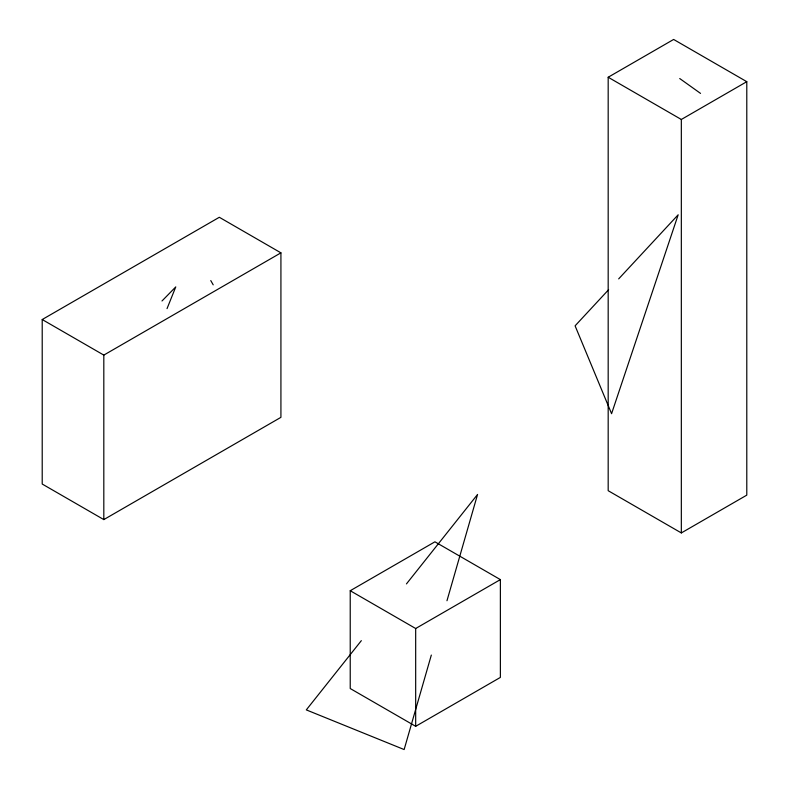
<?xml version="1.0" encoding="UTF-8"?>
<svg xmlns="http://www.w3.org/2000/svg" width="789" height="789" viewBox="0 0 789 789"><rect width="100%" height="100%" fill="white"/><g stroke="black" fill="none" stroke-linecap="round" stroke-linejoin="round"><path stroke-width="1.18" d="M431.327 655.067L404.136 749.55L306.3 709.893L361.342 640.648M446.968 600.745L477.562 494.447L406.453 583.899M167.031 308.627L175.769 286.9L162.001 300.974M608.615 289.711L575.092 325.827L611.574 413.683L678.175 214.786L618.675 278.882M42.211 319.535L219.322 217.281L280.923 252.845L280.923 417.342L103.813 519.596L42.211 484.032L42.211 319.535L103.813 355.099L280.923 252.845M608.181 77.243L673.638 39.45L746.788 81.681L746.788 495.137L681.331 532.93L608.181 490.699L608.181 77.243L681.331 119.474L746.788 81.681M350.227 590.724L434.926 541.816L500.374 579.609L500.374 677.416L415.675 726.314L350.227 688.531L350.227 590.724L415.675 628.508L500.374 579.609M679.724 78.535L700.543 93.398M210.771 280.568L213.208 284.849M681.331 119.474L681.331 532.93M415.675 628.508L415.675 726.314M103.813 355.099L103.813 519.596"/></g></svg>
